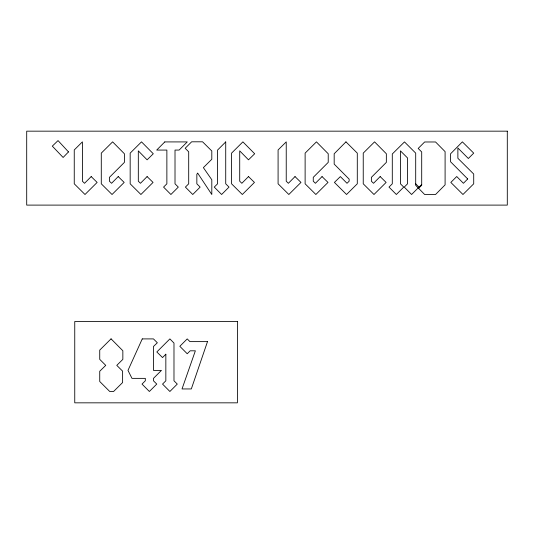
<?xml version="1.0" encoding="UTF-8"?>
<svg xmlns="http://www.w3.org/2000/svg" width="534" height="534" viewBox="0 0 534 534"><rect width="100%" height="100%" fill="white"/><g stroke="black" fill="none" stroke-linecap="round" stroke-linejoin="round"><path stroke-width="0.8" d="M418.229 187.915L421.7 184.504M418.603 188.295L421.7 185.278L421.7 151.976L418.175 148.445L424.643 141.977L435.564 141.977L445.096 151.629L445.096 184.851L435.564 194.496L424.643 194.496L415.699 185.311L415.699 153.131L404.485 141.917L392.296 153.992L392.296 183.809L388.999 187.1L396.341 194.496L403.737 187.1L400.44 183.809L400.44 150.875L407.549 157.984L407.549 183.809L404.258 187.1L411.594 194.496L418.99 187.1L415.699 183.809M207.499 341.62L191.319 388.946L182.021 388.946L195.364 350.811L190.164 350.811L187.22 353.755L179.824 346.299L187.22 338.903L189.93 341.62L207.499 341.62M142.258 338.903L127.986 370.396L131.971 378.366L145.321 378.366L145.321 380.795L142.024 384.086L149.366 391.482L156.762 384.086L153.465 380.795L153.465 378.366L161.442 370.396L153.465 370.396L153.465 346.473L157.336 342.775L153.465 338.903L142.258 338.903M197.707 173.176L196.846 174.218L196.846 183.809L200.137 187.1L192.741 194.496L185.405 187.1L188.696 183.809L188.696 151.803L185.171 148.278L191.646 141.804L202.566 141.804L211.804 150.988L211.804 159.252L203.374 167.629L211.804 179.764L211.804 194.496L197.707 173.176M68.492 151.916L63.119 157.463L52.312 146.136L58.032 140.589L68.492 151.916M165.84 354.216L162.543 357.566L156.822 351.966L169.885 338.903L173.984 343.068L173.984 380.795L177.281 384.086L169.885 391.482L162.543 384.086L165.84 380.795L165.84 354.216M467.697 178.957L463.425 183.289L456.724 176.527L450.829 182.421L462.965 194.496L473.711 183.809L473.711 174.044L457.878 158.271L457.878 147.985L468.338 158.505L473.711 153.131L462.384 141.864L450.596 153.765L450.596 161.795L467.697 178.957M91.187 176.587L84.539 183.289L82.403 181.206L82.403 141.864L74.253 149.954L74.253 183.809L84.999 194.496L97.135 182.421L91.187 176.587M118.214 176.587L111.573 183.289L109.437 181.206L109.437 177.335L124.395 162.376L124.395 153.765L112.614 141.864L101.286 153.131L101.286 183.809L112.033 194.496L124.168 182.421L118.214 176.587M147.104 176.587L140.455 183.289L138.319 181.206L138.319 150.875L147.104 159.833L153.285 153.765L141.497 141.864L130.169 153.131L130.169 183.809L140.916 194.496L153.051 182.421L147.104 176.587M248.497 176.587L241.849 183.289L239.713 181.206L239.713 150.875L248.497 159.833L254.678 153.765L242.89 141.864L231.569 153.131L231.569 183.809L242.316 194.496L254.444 182.421L248.497 176.587M295.015 176.587L288.373 183.289L286.237 181.206L286.237 141.864L278.087 149.954L278.087 183.809L288.834 194.496L300.969 182.421L295.015 176.587M345.965 141.864L334.177 153.765L334.177 164.105L349.143 179.13L349.143 181.206L347.007 183.289L340.358 176.587L334.411 182.421L346.546 194.496L357.293 183.809L357.293 153.131L345.965 141.864M322.049 176.587L315.407 183.289L313.264 181.206L313.264 177.335L328.23 162.376L328.23 153.765L316.442 141.864L305.121 153.131L305.121 183.809L315.868 194.496L328.003 182.421L322.049 176.587M380.168 176.587L373.52 183.289L371.384 181.206L371.384 177.335L386.349 162.376L386.349 153.765L374.561 141.864L363.24 153.131L363.24 183.809L373.987 194.496L386.115 182.421L380.168 176.587M164.786 141.917L156.696 150.067L166.868 150.067L166.868 183.809L163.571 187.1L170.913 194.496L178.303 187.1L175.012 183.809L175.012 150.067L179.117 150.067L187.26 141.917L164.786 141.917M225.722 141.917L217.572 150.067L217.572 183.809L214.281 187.1L221.617 194.496L229.013 187.1L225.722 183.809L225.722 141.917M111.059 338.85L99.731 350.117L99.731 359.362L105.739 365.369L99.731 371.264L99.731 381.49L109.73 391.482L113.602 391.482L122.613 382.531L122.613 371.143L116.779 365.369L122.847 359.362L122.847 350.751L111.059 338.85M507.3 131.164L26.7 131.164L26.7 205.103L507.3 205.103L507.3 131.164M237.41 321.508L74.747 321.508L74.747 402.836L237.41 402.836L237.41 321.508"/></g></svg>
